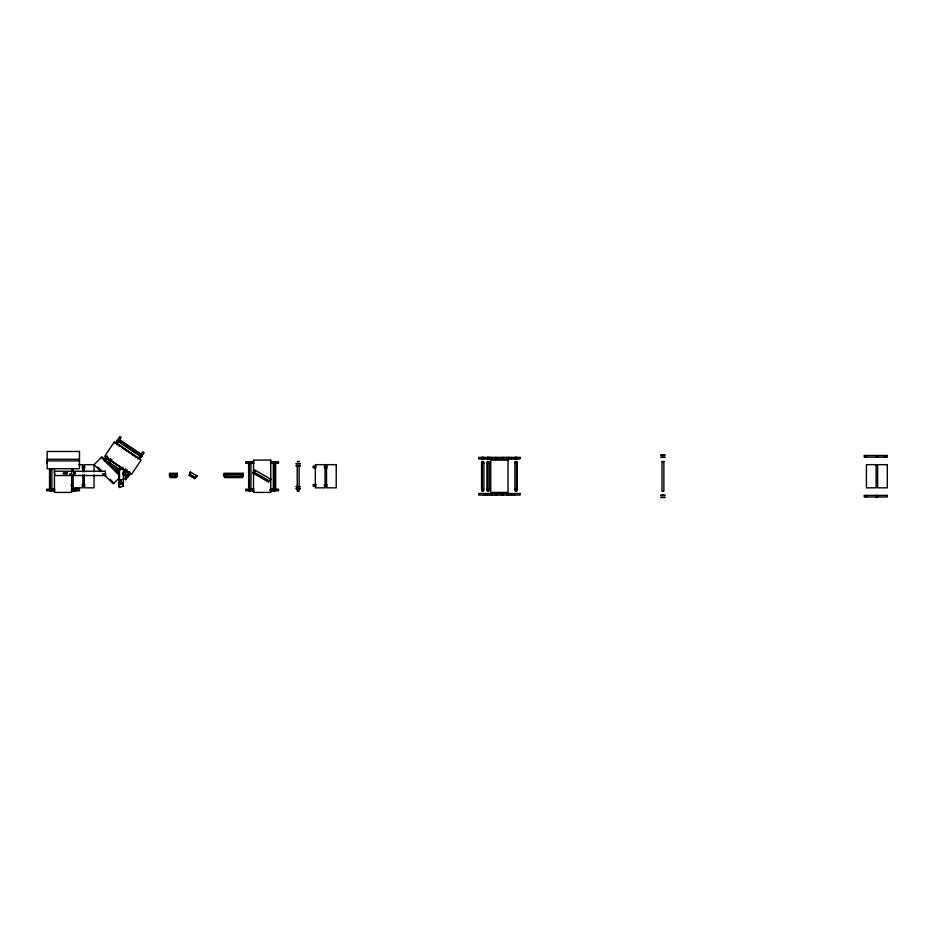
<?xml version="1.0" encoding="UTF-8"?>
<svg xmlns="http://www.w3.org/2000/svg" width="934" height="934" viewBox="0 0 934 934"><rect width="100%" height="100%" fill="white"/><g stroke="black" fill="none" stroke-linecap="round" stroke-linejoin="round"><path stroke-width="1.4" d="M189.205 475.453L190.326 471.997L197.121 475.908L194.681 478.605L189.205 475.453L190.326 471.997M253.126 473.153L254.246 469.697L270.965 479.34L268.525 482.037L253.126 473.153L254.246 469.697M253.908 470.666C253.312 474.075 253.277 468.973 255.356 471.343M189.754 473.375L189.777 474.075M194.681 478.605L197.121 475.908M195.591 477.426L196.21 477.099M268.525 482.037L270.965 479.34M269.202 481.255L270.054 480.531M104.456 459.049L105.005 458.232M103.814 460.485L106.99 455.769M115.034 443.79L119.961 436.458L121.303 437.369L117.077 443.65M105.32 459.213L107.095 456.563M116.552 442.494L117.439 441.175L117.007 442.798M105.157 461.396L107.97 457.205M105.904 460.754L107.48 458.396M106.009 461.081L107.854 458.325M107.328 462.493L109.231 459.656M107.585 462.599L109.395 459.902M107.422 463.334L110.586 458.629M108.764 464.233L111.928 459.528M123.918 474.53L122.576 473.631L125.786 468.845M123.638 474.939L127.129 469.744M124.385 474.309L126.487 471.168M124.455 474.682L126.861 471.098M126.02 475.733L128.425 472.149M126.405 475.651L128.495 472.534M129.441 471.623L124.514 478.955L125.856 479.854L130.41 473.083M137.847 459.119L142.774 451.787L144.116 452.686L139.563 459.47M139.154 458.139L140.252 456.504L139.598 458.431M128.869 475.85L129.616 474.741M249.997 490.794L249.6 489.183M488.108 461.431L487.898 463.322M482.925 490.794L482.528 489.183M118.723 478.453L113.294 483.882L104.199 474.787M248.934 461.7L250.651 461.7M273.639 461.7L275.355 461.7M481.874 463.322C480.66 460.801 484.804 460.801 483.59 463.322M487.233 463.322C486.019 460.801 490.163 460.801 488.949 463.322M515.194 463.322C513.98 460.801 518.125 460.801 516.911 463.322M483.59 489.183C484.804 491.693 480.66 491.693 481.874 489.183M488.949 489.183C490.163 491.693 486.019 491.693 487.233 489.183M516.911 489.183C518.125 491.693 513.98 491.693 515.194 489.183M121.233 480.928L121.233 482.213L120.264 482.644L120.941 484.022L121.922 483.59L121.922 482.306L120.941 482.726L120.941 484.022M118.793 468.716L122.704 467.269L123.381 468.646L123.381 486.042L119.482 487.49L118.793 486.112L118.793 468.716L119.482 470.094L119.482 487.49M119.482 470.094L123.381 468.646M127.619 477.239L128.577 475.815M169.603 474.379L171.191 474.098M169.976 476.503L171.576 476.223M224.125 474.379L225.713 474.098M224.499 476.503L226.086 476.223M141.758 456.189L140.637 454.951M661.062 454.975L664.81 454.975M660.782 455.243L665.09 455.243M660.782 457.123L665.09 457.123M661.05 457.391L664.821 457.391M489.755 457.929L491.891 457.929M506.882 457.929L509.018 457.929M489.755 458.466L491.891 458.466M506.882 458.466L509.018 458.466M47.144 459.271L79.472 459.271M47.144 460.894L79.472 460.894M297.491 461.431L298.822 461.431M662.264 461.431L663.607 461.431M253.943 461.7L245.782 461.7L245.782 463.322L253.943 463.322M270.358 461.7L278.519 461.7L278.519 463.322L270.358 463.322M297.21 461.7L299.102 461.7M481.874 461.7L483.59 461.7M487.233 461.7L488.949 461.7M515.194 461.7L516.911 461.7M296.276 463.591L300.036 463.591M295.996 463.859L300.304 463.859M78.69 464.665L82.846 464.665L82.846 471.903M295.996 465.751L300.304 465.751M296.265 466.019L300.036 466.019M82.052 466.276L84.971 466.276M316.217 466.276L313.112 466.276L313.217 467.899L316.217 467.899M324.238 466.276L327.157 466.276M82.052 467.899L84.971 467.899M324.238 467.899L327.157 467.899M71.031 484.606L73.331 484.606M82.052 484.606L84.971 484.606M316.217 484.606L313.112 484.606L313.217 486.217L316.217 486.217M324.238 484.606L327.157 484.606M71.031 486.217L73.144 486.217M82.052 486.217L84.971 486.217M324.238 486.217L327.157 486.217M72.315 486.497L73.109 486.497M296.276 486.497L300.036 486.497M71.941 486.766L73.296 486.766M295.996 486.766L300.304 486.766M71.603 488.645L75.911 488.645M295.996 488.645L300.304 488.645M71.871 488.914L75.642 488.914M296.265 488.914L300.036 488.914M54.861 489.183L46.7 489.183L46.7 490.794L54.861 490.794M71.276 489.183L79.437 489.183L79.437 490.794L71.276 490.794M253.943 489.183L245.782 489.183L245.782 490.794L253.943 490.794M270.358 489.183L278.519 489.183L278.519 490.794L270.358 490.794M270.008 489.72L273.195 489.72L270.008 490.257M481.874 490.794L483.59 490.794M487.233 490.794L488.949 490.794M515.194 490.794L516.911 490.794M73.109 491.062L74.405 491.062M297.502 491.062L298.81 491.062M662.288 491.062L663.584 491.062M484.022 494.565L485.995 494.565M489.755 494.565L491.891 494.565M497.624 494.565L495.662 494.028L496.036 494.565M501.149 494.565L503.111 494.028L502.737 494.565M506.882 494.565L509.018 494.565M512.778 494.565L514.751 494.565M661.062 495.113L664.81 495.113M660.782 495.382L665.09 495.382M660.782 497.273L665.09 497.273M661.05 497.542L664.821 497.542M241.451 474.098L243.038 474.379M241.077 476.223L242.665 476.503M175.464 474.098L177.051 474.379M175.09 476.223L176.678 476.503M253.826 471.939L269.226 480.835M189.906 474.238L195.381 477.402M119.715 439.727L141.186 454.157M119.54 439.984C118.128 437.579 115.816 441.011 118.583 441.408M119.295 440.346L140.765 454.776M118.828 441.046L121.21 442.646M124.794 445.051L129.557 448.262M133.142 450.667L137.905 453.866M140.053 455.839L141.396 456.738L142.353 455.313M118.408 441.665L139.878 456.096M139.026 457.368L140.369 458.267M116.715 444.187L119.108 445.787M121.49 447.386L127.456 451.391M129.838 453.002L135.804 457.006M105.869 457.427L107.212 458.325M110.819 460.567L120.439 467.023M128.682 472.756L130.024 473.655M106.207 457.882L106.009 458.197M110.667 460.801L125.086 470.491M105.449 458.057L106.791 458.956M109.511 462.634L119.062 469.043M126.639 475.791L128.203 476.352M108.624 463.953L119.365 471.168M124.129 474.367L126.522 475.978M122.623 473.55L123.965 474.449M112.979 467.782L118.945 471.787M122.517 474.192L126.102 476.597M248.934 490.794L250.651 490.794L250.651 489.183M119.19 473.935L102.004 456.761L94.089 464.677L101.164 471.752M101.327 457.438L119.517 475.628M97.801 467.035L101.841 471.075M109.932 479.165L113.971 483.205M482.925 461.7L482.528 463.322M488.108 491.062L487.898 489.183M274.292 490.794L274.701 489.183M75.21 490.794L75.619 489.183M50.728 491.062L50.518 489.183M122.704 484.664L123.381 486.042M121.233 482.213L121.922 483.59M885.957 455.5L885.957 457.123M884.872 455.5L884.872 457.123M884.066 455.5L884.066 457.123M877.598 455.5L877.598 457.123M877.598 495.382L877.598 496.993M876.115 455.5L876.115 457.123M876.115 495.382L876.115 496.993M866.425 455.5L866.425 457.123M866.425 495.382L866.425 496.993M865.117 455.5L865.117 457.123M865.001 455.5L865.001 457.123M516.911 457.391L516.911 459.003M516.467 463.322L516.467 489.183M516.245 457.391L516.245 459.003M516.245 463.322L516.035 461.431L515.848 463.322M516.245 489.183L516.035 491.062L515.848 489.183M515.848 457.391L515.848 459.003M515.685 457.391L515.685 459.003M515.194 457.391L515.194 459.003M511.237 457.391L511.237 459.003M511.237 493.491L511.237 495.102M509.042 457.391L509.042 459.003M508.283 457.391L508.283 459.003M506.858 457.391L506.858 459.003M506.858 493.491L506.858 495.102M503.309 457.391L503.309 459.003M503.309 493.491L503.309 495.102M502.55 457.391L502.55 459.003M502.55 493.491L502.55 495.102M496.223 457.391L496.223 459.003M496.223 493.491L496.223 495.102M495.464 457.391L495.464 459.003M495.464 493.491L495.464 495.102M491.914 457.391L491.914 459.003M491.914 493.491L491.914 495.102M490.502 457.391L490.502 459.003M489.731 457.391L489.731 459.003M488.949 457.391L488.949 459.003M488.295 457.391L488.295 459.003M487.898 457.391L487.898 459.003M487.676 463.322L487.676 489.183M487.536 457.391L487.536 459.003M487.536 493.491L487.536 495.102M487.233 457.391L487.233 459.003M483.59 457.391L483.59 459.003M483.088 457.391L483.088 459.003M482.925 457.391L482.925 459.003M482.528 457.391L482.528 459.003M482.306 463.322L482.306 489.183M481.874 457.391L481.874 459.003M299.102 466.066L299.102 490.794L297.21 490.794L297.21 466.066M275.67 463.322L275.67 489.183M275.355 489.183C276.569 491.693 272.424 491.693 273.639 489.183M274.923 463.322L274.923 489.183M274.071 463.322L274.071 489.183M273.323 463.322L273.323 489.183M271.794 489.183L271.794 490.794M271.035 489.183L271.035 490.794M253.254 489.183L253.254 490.794M252.495 489.183L252.495 490.794M250.966 463.322L250.966 489.183M249.378 463.322L249.378 489.183M248.631 463.322L248.631 489.183M242.466 474.635L242.466 476.247M224.685 474.635L224.685 476.247M176.491 474.635L176.491 476.247M170.175 474.635L170.175 476.247M104.771 475.546L104.771 473.923L102.623 473.923L102.623 475.546M94.03 471.903L94.03 464.665L84.329 464.665L84.329 471.903M94.03 474.799L94.03 487.828L84.329 487.828L84.329 474.799M82.846 474.799L82.846 487.828L73.144 487.828L73.144 474.799M76.273 489.183C77.487 491.693 73.342 491.693 74.557 489.183M73.144 469.008L73.144 471.903M72.712 489.183L72.712 490.794M71.953 489.183L71.953 490.794M71.766 475.546L71.766 473.923L69.618 473.923L69.618 475.546M71.684 468.518L71.684 472.732M71.684 475.546L71.684 492.416L54.441 492.416L54.441 468.518M54.172 489.183L54.172 490.794M53.413 489.183L53.413 490.794M51.884 469.066L51.884 489.183M51.58 489.183C52.794 491.693 48.65 491.693 49.864 489.183M50.296 469.066L50.296 489.183M49.549 469.066L49.549 489.183M46.7 461.7L46.7 463.322M73.844 473.141C74.989 476.749 76.635 470.608 73.844 473.141M177.25 473.281L176.491 477.601L170.175 477.601L169.416 473.281L177.25 473.281M243.237 473.281L242.466 477.601L224.685 477.601L223.927 473.281L243.237 473.281M120.603 480.169L122.261 479.446L120.603 480.169M114.298 441.992L104.678 456.306L131.519 474.332L141.127 460.018L114.298 441.992M118.221 444.374L137.286 457.52L118.221 444.374M129.02 473.211L129.266 473.83L129.02 473.211M79.472 451.461L47.144 451.461L47.144 468.705L79.472 468.705L79.472 451.461M887.3 455.5L864.195 455.5L864.3 457.123L887.3 457.123L887.3 455.5M520.063 457.391L478.71 457.391L478.71 459.003L520.063 459.003L520.063 457.391M485.995 457.929L484.022 458.466L485.995 457.929M497.624 457.929L495.662 458.466L497.624 457.929M503.111 457.929L501.149 458.466L503.111 457.929M514.751 457.929L512.778 458.466L514.751 457.929M270.767 460.088L253.523 460.088L253.523 492.416L270.767 492.416L270.767 460.088M508.014 460.088L490.77 460.088L490.77 492.416L508.014 492.416L508.014 460.088M663.876 461.7L661.996 461.7L661.996 490.794L663.876 490.794L663.876 461.7M483.894 463.322L481.559 463.322L481.559 489.183L483.894 489.183L483.894 463.322M489.264 463.322L486.929 463.322L486.929 489.183L489.264 489.183L489.264 463.322M517.214 463.322L514.879 463.322L514.879 489.183L517.214 489.183L517.214 463.322M325.032 464.665L315.33 464.665L315.33 487.828L325.032 487.828L325.032 464.665M336.217 464.665L326.515 464.665L326.515 487.828L336.217 487.828L336.217 464.665M876.115 464.665L866.425 464.665L866.425 487.828L876.115 487.828L876.115 464.665M887.3 464.665L877.598 464.665L877.598 487.828L887.3 487.828L887.3 464.665M105.122 471.238L54.277 471.238L55.036 475.546L105.892 475.546L105.122 471.238M67.073 472.849L63.302 472.849L63.302 473.923L67.073 473.923L67.073 472.849M177.25 474.635L169.416 474.635L169.416 476.247L177.25 476.247L177.25 474.635M243.237 474.635L223.927 474.635L223.927 476.247L243.237 476.247L243.237 474.635M53.985 489.72L52.012 490.257L53.985 489.72M253.067 489.72L251.094 490.257L253.067 489.72M520.063 493.491L478.71 493.491L478.71 495.102L520.063 495.102L520.063 493.491M887.3 495.382L864.195 495.382L864.3 496.993L887.3 496.993L887.3 495.382M119.248 470.012L119.248 470.759L119.248 470.012M119.248 481.302L119.248 482.037L119.248 481.302"/></g></svg>
